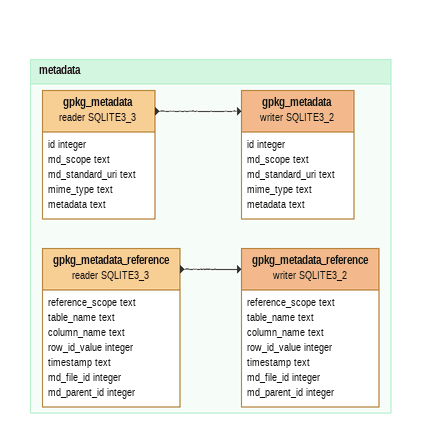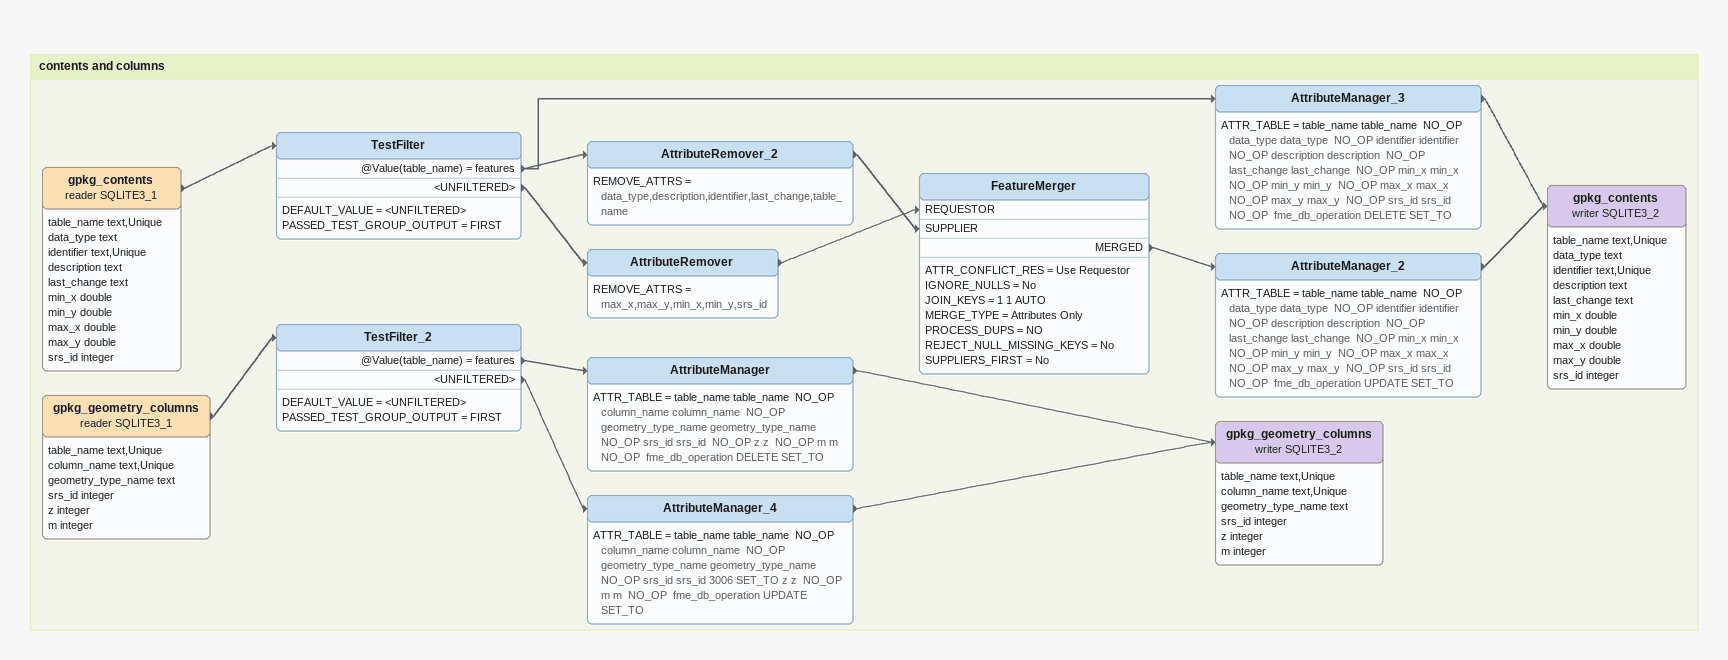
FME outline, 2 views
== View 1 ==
Bookmark: metadata
gpkg_metadata (reader SQLITE3_3)
    attributes: id integer, md_scope text, md_standard_uri text, mime_type text, metadata text
    -> gpkg_metadata (writer SQLITE3_2)
gpkg_metadata (writer SQLITE3_2)
    attributes: id integer, md_scope text, md_standard_uri text, mime_type text, metadata text
gpkg_metadata_reference (reader SQLITE3_3)
    attributes: reference_scope text, table_name text, column_name text, row_id_value integer, timestamp text, md_file_id integer, md_parent_id integer
    -> gpkg_metadata_reference (writer SQLITE3_2)
gpkg_metadata_reference (writer SQLITE3_2)
    attributes: reference_scope text, table_name text, column_name text, row_id_value integer, timestamp text, md_file_id integer, md_parent_id integer

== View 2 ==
Bookmark: contents and columns
gpkg_geometry_columns (reader SQLITE3_1)
    attributes: table_name text,Unique, column_name text,Unique, geometry_type_name text, srs_id integer, z integer, m integer
    -> TestFilter_2
TestFilter_2
    DEFAULT_VALUE = <UNFILTERED>
    PASSED_TEST_GROUP_OUTPUT = FIRST
    @Value(table_name) = features -> AttributeManager
    <UNFILTERED> -> AttributeManager_4
AttributeManager
    ATTR_TABLE = table_name table_name  NO_OP column_name column_name  NO_OP geometry_type_name geometry_type_name  NO_OP srs_id srs_id  NO_OP z z  NO_OP m m  NO_OP  fme_db_operation DELETE SET_TO
    -> gpkg_geometry_columns (writer SQLITE3_2)
AttributeManager_4
    ATTR_TABLE = table_name table_name  NO_OP column_name column_name  NO_OP geometry_type_name geometry_type_name  NO_OP srs_id srs_id 3006 SET_TO z z  NO_OP m m  NO_OP  fme_db_operation UPDATE SET_TO
    -> gpkg_geometry_columns (writer SQLITE3_2)
gpkg_geometry_columns (writer SQLITE3_2)
    attributes: table_name text,Unique, column_name text,Unique, geometry_type_name text, srs_id integer, z integer, m integer
gpkg_contents (reader SQLITE3_1)
    attributes: table_name text,Unique, data_type text, identifier text,Unique, description text, last_change text, min_x double, min_y double, max_x double, max_y double, srs_id integer
    -> TestFilter
TestFilter
    DEFAULT_VALUE = <UNFILTERED>
    PASSED_TEST_GROUP_OUTPUT = FIRST
    @Value(table_name) = features -> AttributeRemover_2
    @Value(table_name) = features -> AttributeManager_3
    <UNFILTERED> -> AttributeRemover
AttributeManager_3
    ATTR_TABLE = table_name table_name  NO_OP data_type data_type  NO_OP identifier identifier  NO_OP description description  NO_OP last_change last_change  NO_OP min_x min_x  NO_OP min_y min_y  NO_OP max_x max_x  NO_OP max_y max_y  NO_OP srs_id srs_id  NO_OP  fme_db_operation DELETE SET_TO
    -> gpkg_contents (writer SQLITE3_2)
AttributeRemover_2
    REMOVE_ATTRS = data_type,description,identifier,last_change,table_name
    -> FeatureMerger [SUPPLIER]
AttributeRemover
    REMOVE_ATTRS = max_x,max_y,min_x,min_y,srs_id
    -> FeatureMerger [REQUESTOR]
FeatureMerger
    ATTR_CONFLICT_RES = Use Requestor
    IGNORE_NULLS = No
    JOIN_KEYS = 1 1 AUTO
    MERGE_TYPE = Attributes Only
    PROCESS_DUPS = NO
    REJECT_NULL_MISSING_KEYS = No
    SUPPLIERS_FIRST = No
    MERGED -> AttributeManager_2
AttributeManager_2
    ATTR_TABLE = table_name table_name  NO_OP data_type data_type  NO_OP identifier identifier  NO_OP description description  NO_OP last_change last_change  NO_OP min_x min_x  NO_OP min_y min_y  NO_OP max_x max_x  NO_OP max_y max_y  NO_OP srs_id srs_id  NO_OP  fme_db_operation UPDATE SET_TO
    -> gpkg_contents (writer SQLITE3_2)
gpkg_contents (writer SQLITE3_2)
    attributes: table_name text,Unique, data_type text, identifier text,Unique, description text, last_change text, min_x double, min_y double, max_x double, max_y double, srs_id integer
